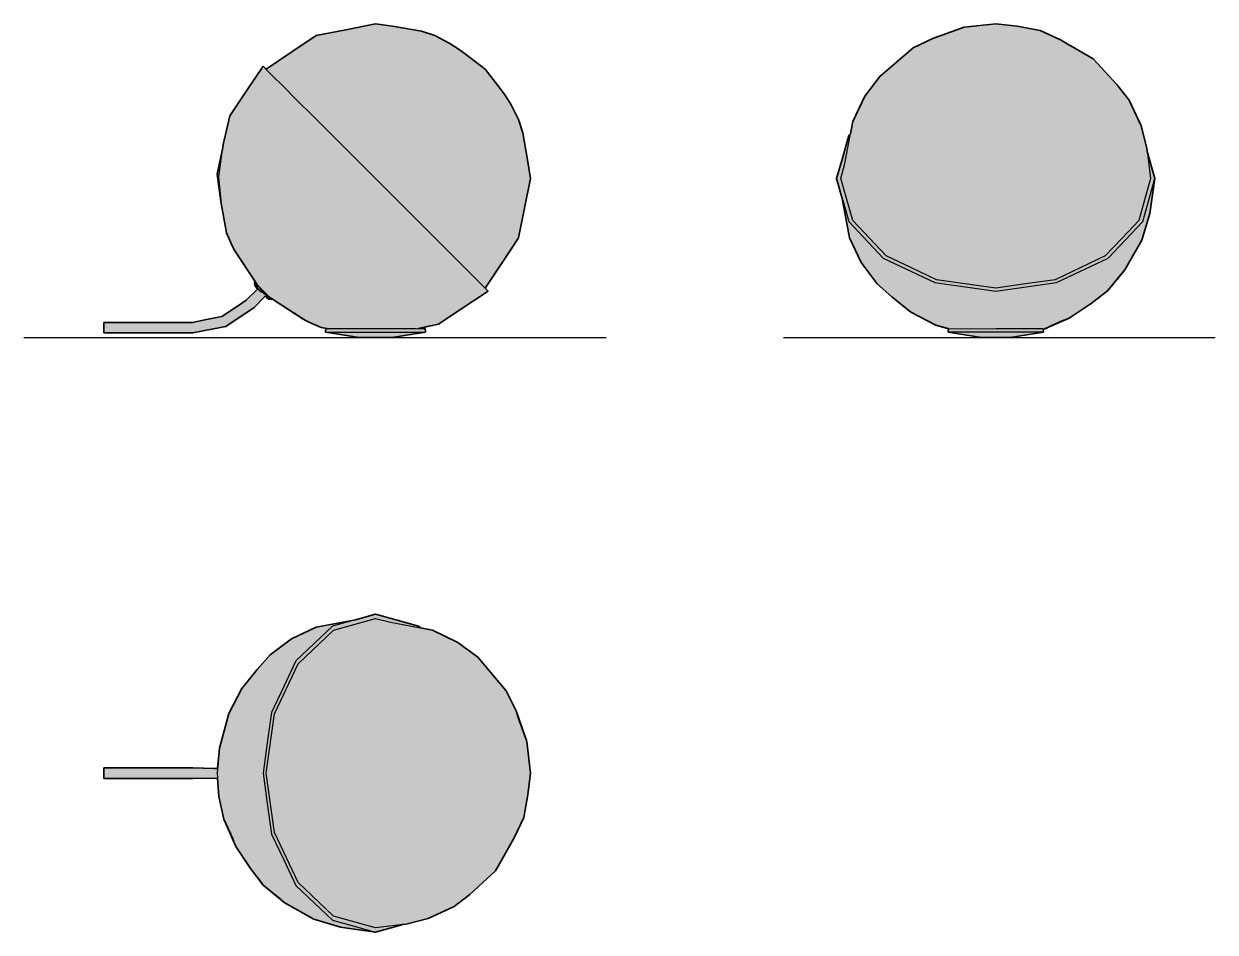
# Model space of a CAD drawing. Header units: millimetres. Extents: x 0 to 562, y -280 to 148.
import ezdxf

# ---------------------------------------------------------------- set-up
doc = ezdxf.new("R2010")
doc.units = ezdxf.units.MM
doc.layers.add('Blocks', color=7, linetype='Continuous')
doc.layers.add('Blocks$Fill', color=7, linetype='Continuous', true_color=0xffffff)
for name, color, linetype, lineweight, true_color in [('Blocks$Inner', 7, 'Continuous', 25, 0x007f00), ('Blocks$Outline', 7, 'Continuous', 35, 0xff3f3f), ('Groud', 7, 'Continuous', 25, 0x243775)]:
    doc.layers.add(name, color=color, linetype=linetype, lineweight=lineweight, true_color=true_color)

# ---------------------------------------------------------------- blocks, each defined once
blk = doc.blocks.new('VL Studio Ø150 Table Lamp Top')
at = {"layer": 'Blocks$Fill'}
blk.add_hatch(color=256, dxfattribs=at).paths.add_polyline_path([(201.09, 2.5), (199.94, -7.66), (198.01, -18.43), (193.48, -28.03), (190.78, -32.74), (190.66, -32.97), (184.6, -43.49), (172.49, -54.65), (165.13, -60.41), (152.89, -66.01), (142.51, -68.71), (140.8, -68.92), (138.24, -69.65), (128.09, -72.5), (111.64, -70.09), (98.99, -66.37), (85.05, -58.42), (75.15, -50.26), (69.2, -42.49), (62.26, -32.15), (56.58, -19.23), (54.15, -8.51), (53.54, 0.07), (41.95, 0), (0, 0), (0, 0.09), (0, 5), (41.95, 5), (53.58, 4.72), (54.53, 14.26), (58.87, 30.68), (65.08, 42.47), (72.33, 51.47), (78.41, 58.32), (88.54, 65.94), (100.16, 71.39), (118.64, 74.84), (128.09, 77.5), (138.24, 74.65), (148.38, 71.79), (149.21, 71.01), (154.97, 69.91), (166.96, 64.2), (176.3, 57.2), (189.71, 41.35), (194.32, 31.89), (199.47, 17.38)], flags=0)
at = {"layer": 'Blocks$Inner'}
for points in [[(117.94, 74.65), (107.79, 71.79), (99.19, 63.66), (90.59, 55.53), (84.84, 43.37), (79.09, 31.2), (77.07, 16.85), (75.06, 2.5), (77.07, -11.85), (79.09, -26.2), (84.84, -38.37), (90.59, -50.53), (99.19, -58.66), (107.79, -66.79), (117.94, -69.65), (128.09, -72.5), (138.24, -69.65), (140.8, -68.92)], [(184.6, -43.49), (172.49, -54.65), (165.13, -60.41), (152.89, -66.01), (142.51, -68.71), (128.09, -70.5), (108.34, -64.94), (91.59, -49.12), (80.4, -25.44), (76.47, 2.5), (80.4, 30.44), (91.59, 54.12), (108.34, 69.94), (128.09, 75.5), (135.15, 73.71), (154.97, 69.91), (166.96, 64.2), (176.3, 57.2), (189.71, 41.35), (194.32, 31.89)], [(149.21, 71.01), (148.38, 71.79), (138.24, 74.65), (128.09, 77.5), (117.94, 74.65), (100.16, 71.39), (118.64, 74.84)], [(100.16, 71.39), (88.54, 65.94), (78.41, 58.32), (72.33, 51.47), (65.08, 42.47), (58.87, 30.68), (54.53, 14.26), (53.37, 2.5), (54.15, -8.51), (56.58, -19.23)], [(199.47, 17.38), (201.09, 2.5), (199.94, -7.66), (198.01, -18.43), (193.48, -28.03), (184.6, -43.49), (190.66, -32.97), (190.78, -32.73)], [(53.58, 4.72), (52.01, 4.72), (41.95, 5), (0, 5), (0, 4.91), (0, 4.67), (0, 4.27), (0, 3.75), (0, 3.15), (0, 2.5), (0, 1.85), (0, 1.25), (0, 0.73), (0, 0.33), (0, 0.09), (0, 0), (41.95, 0), (50.24, 0.13), (53.54, 0.07)]]:
    blk.add_lwpolyline(points, dxfattribs=at)
for points in [[(194.32, 31.89), (195.92, 26.83), (199.47, 17.38), (194.32, 31.89)], [(56.58, -19.23), (62.26, -32.15), (60.33, -27.15), (56.58, -19.23)], [(62.26, -32.15), (69.2, -42.49), (75.15, -50.26)], [(75.15, -50.26), (85.05, -58.42), (82.4, -55.98), (75.15, -50.26)], [(85.05, -58.42), (98.99, -66.37), (111.64, -70.09), (128.09, -72.5)]]:
    blk.add_open_spline(points, degree=1, dxfattribs=at)
at = {"layer": 'Blocks$Outline'}
for points in [[(100.16, 71.39), (118.64, 74.84)], [(118.64, 74.84), (128.09, 77.5)], [(128.09, 77.5), (138.24, 74.65)], [(138.24, 74.65), (148.38, 71.79)], [(53.58, 4.72), (54.53, 14.26), (58.87, 30.68), (65.08, 42.47), (72.33, 51.47), (78.41, 58.32), (88.54, 65.94), (100.16, 71.39)], [(148.38, 71.79), (149.21, 71.01)], [(149.21, 71.01), (154.97, 69.91), (166.96, 64.2), (176.3, 57.2), (189.71, 41.35), (194.32, 31.89)], [(194.32, 31.89), (199.47, 17.38)], [(199.47, 17.38), (201.09, 2.5)], [(0, 0.09), (0, 0.33), (0, 0.73), (0, 1.25), (0, 1.85), (0, 2.5), (0, 3.15), (0, 3.75), (0, 4.27), (0, 4.67), (0, 4.91), (0, 5)], [(0, 5), (41.95, 5)], [(0, 0), (0, 0.09)], [(41.95, 0), (0, 0)], [(41.95, 5), (52.01, 4.72), (53.58, 4.72)], [(53.54, 0.07), (50.24, 0.13), (41.95, 0)], [(56.58, -19.23), (54.15, -8.51), (53.54, 0.07)], [(201.09, 2.5), (199.94, -7.66), (198.01, -18.43)], [(62.26, -32.15), (56.58, -19.23)], [(198.01, -18.43), (193.48, -28.03), (190.78, -32.74)], [(75.15, -50.26), (69.2, -42.49), (62.26, -32.15)], [(190.78, -32.74), (190.66, -32.97), (184.6, -43.49)], [(184.6, -43.49), (172.49, -54.65), (165.13, -60.41), (152.89, -66.01), (142.51, -68.71), (140.8, -68.92)], [(85.05, -58.42), (75.15, -50.26)], [(128.09, -72.5), (111.64, -70.09), (98.99, -66.37), (85.05, -58.42)], [(138.24, -69.65), (128.09, -72.5)], [(140.8, -68.92), (138.24, -69.65)]]:
    blk.add_lwpolyline(points, dxfattribs=at)
blk = doc.blocks.new('VL Studio Ø150 Table Lamp Front')
at = {"layer": 'Blocks$Fill'}
blk.add_hatch(color=256, dxfattribs=at).paths.add_polyline_path([(175.07, 75), (172.66, 58.55), (168.95, 45.9), (161, 31.96), (152.83, 22.06), (145.06, 16.11), (134.73, 9.17), (122.37, 3.74), (122.55, 2.56), (106.8, 0), (105.12, 0), (103.44, 0), (101.76, 0), (100.07, 0), (93.35, 0), (77.6, 2.56), (77.85, 4.2), (71.89, 5.78), (60.11, 11.99), (51.1, 19.24), (44.25, 25.32), (36.63, 35.45), (31.19, 47.07), (27.73, 65.55), (25.07, 75), (27.93, 85.15), (30.78, 95.29), (31.56, 96.12), (32.67, 101.88), (38.38, 113.87), (45.37, 123.21), (61.22, 136.63), (70.68, 141.23), (85.19, 146.38), (100.07, 148), (110.23, 146.85), (121.01, 144.92), (130.6, 140.39), (135.31, 137.69), (135.54, 137.57), (146.06, 131.51), (157.22, 119.4), (162.98, 112.04), (168.58, 99.8), (171.29, 89.42), (171.5, 87.71)], flags=0)
at = {"layer": 'Blocks$Inner'}
for points in [[(85.19, 146.38), (100.07, 148), (110.23, 146.85), (121.01, 144.92), (130.6, 140.39), (146.06, 131.51), (135.54, 137.57), (135.31, 137.69)], [(146.06, 131.51), (157.22, 119.4), (162.98, 112.04), (168.58, 99.8), (171.29, 89.42), (173.07, 75), (167.52, 55.25), (159.61, 46.87), (151.69, 38.5), (139.85, 32.91), (128.01, 27.31), (114.04, 25.35), (100.07, 23.38), (72.14, 27.31), (60.3, 32.91), (48.46, 38.5), (40.54, 46.87), (32.63, 55.25), (29.85, 65.12), (27.07, 75), (28.86, 82.06), (32.67, 101.88), (38.38, 113.87), (45.37, 123.21), (61.22, 136.63), (70.68, 141.23)], [(31.19, 47.07), (27.93, 64.85), (27.93, 64.85), (27.73, 65.55), (25.07, 75), (27.93, 85.15), (30.78, 95.29), (31.56, 96.12)], [(161, 31.96), (168.95, 45.9), (172.66, 58.55), (175.07, 75), (171.5, 87.71)], [(27.93, 64.85), (30.78, 54.71), (47.04, 37.5), (71.37, 26), (100.07, 21.97), (114.43, 23.99), (128.78, 26), (153.11, 37.5), (169.37, 54.71), (172.22, 64.85), (175.07, 75)], [(122.55, 2.56), (106.8, 0), (105.12, 0), (103.44, 0), (101.76, 0), (100.07, 0), (93.35, 0), (77.6, 2.56), (77.85, 4.21), (71.89, 5.78), (60.11, 11.99), (51.1, 19.24), (44.25, 25.32), (36.63, 35.45), (31.19, 47.07), (27.73, 65.55)], [(77.85, 4.2), (100.07, 4.22), (113.81, 4.22), (122.3, 4.22), (122.55, 2.56), (118.26, 2.56), (113.97, 2.56), (107.02, 2.56), (105.05, 2.56), (100.07, 2.56), (93.13, 2.56), (89.66, 2.56), (86.18, 2.56), (81.89, 2.56), (77.6, 2.56)]]:
    blk.add_lwpolyline(points, dxfattribs=at)
for points in [[(70.68, 141.23), (75.75, 142.83), (85.19, 146.38), (70.68, 141.23)], [(152.83, 22.06), (161, 31.96), (158.55, 29.31), (152.83, 22.06)], [(134.73, 9.17), (145.06, 16.11), (152.83, 22.06)]]:
    blk.add_open_spline(points, degree=1, dxfattribs=at)
blk.add_open_spline([(122.37, 3.74), (134.73, 9.17), (129.73, 7.24), (122.37, 3.76)], degree=1, knots=[0.044092, 0.044092, 1, 2, 2.928746, 2.928746], dxfattribs=at)
at = {"layer": 'Blocks$Outline'}
for points in [[(70.68, 141.23), (85.19, 146.38)], [(85.19, 146.38), (100.07, 148)], [(100.07, 148), (110.23, 146.85), (121.01, 144.92)], [(31.56, 96.12), (32.67, 101.88), (38.38, 113.87), (45.37, 123.21), (61.22, 136.63), (70.68, 141.23)], [(121.01, 144.92), (130.6, 140.39), (135.31, 137.69)], [(135.31, 137.69), (135.54, 137.57), (146.06, 131.51)], [(146.06, 131.51), (157.22, 119.4), (162.98, 112.04), (168.58, 99.8), (171.29, 89.42), (171.5, 87.71)], [(30.78, 95.29), (31.56, 96.12)], [(27.93, 85.15), (30.78, 95.29)], [(25.07, 75), (27.93, 85.15)], [(171.5, 87.71), (175.07, 75)], [(27.73, 65.55), (25.07, 75)], [(175.07, 75), (172.66, 58.55), (168.95, 45.9), (161, 31.96)], [(31.19, 47.07), (27.73, 65.55)], [(77.85, 4.2), (71.89, 5.78), (60.11, 11.99), (51.1, 19.24), (44.25, 25.32), (36.63, 35.45), (31.19, 47.07)], [(161, 31.96), (152.83, 22.06)], [(152.83, 22.06), (145.06, 16.11), (134.73, 9.17)], [(134.73, 9.17), (122.37, 3.74)], [(77.6, 2.56), (77.85, 4.2)], [(93.35, 0), (77.6, 2.56)], [(100.07, 0), (93.35, 0)], [(101.76, 0), (100.07, 0)], [(103.44, 0), (101.76, 0)], [(105.12, 0), (103.44, 0)], [(106.8, 0), (105.12, 0)], [(122.55, 2.56), (106.8, 0)], [(122.37, 3.74), (122.55, 2.56)]]:
    blk.add_lwpolyline(points, dxfattribs=at)
blk = doc.blocks.new('VL Studio Ø150 Table Lamp Side')
at = {"layer": 'Blocks$Fill'}
blk.add_hatch(color=256, dxfattribs=at).paths.add_polyline_path([(238.8, 75), (236.02, 61.03), (233.24, 47.06), (225.58, 35.55), (225.47, 35.45), (217.41, 23.38), (218.83, 21.97), (205.58, 13.1), (195.43, 6.31), (186.23, 4.22), (189.16, 4.22), (189.43, 2.56), (173.56, 0), (172.59, 0), (171.62, 0), (170.65, 0), (169.68, 0), (158.03, 0), (142.16, 2.56), (142.43, 4.22), (142.88, 4.22), (140.13, 4.71), (134.08, 7.38), (133.18, 7.97), (131.7, 8.66), (117.77, 17.88), (115.87, 18.99), (116.87, 18), (116.06, 18.09), (115.49, 18.15), (115.01, 18.48), (114.34, 18.93), (113.8, 19.47), (108.42, 14.09), (100.16, 8.57), (95.22, 5.27), (89.4, 4.11), (79.66, 2.17), (37.71, 2.17), (37.71, 2.51), (37.71, 2.91), (37.71, 3.42), (37.71, 4.03), (37.71, 7.17), (79.66, 7.17), (84.53, 8.14), (93.31, 9.89), (100.75, 14.86), (104.88, 17.62), (110.26, 23), (109.73, 23.54), (109.27, 24.21), (108.95, 24.69), (108.79, 26.07), (109.79, 25.08), (108.67, 26.98), (99.45, 40.91), (98.76, 42.38), (98.17, 43.29), (95.5, 49.34), (92.86, 64.14), (91.07, 77.14), (93.82, 89.67), (94.01, 91), (97.1, 104.64), (104.93, 116.34), (112.76, 128.03), (114.18, 126.62), (126.34, 134.78), (137.86, 142.44), (151.83, 145.22), (165.8, 148), (187.4, 144.47), (193.73, 142.44), (200.84, 138.77), (205.3, 135.93), (208.23, 133.76), (217.41, 126.62), (224.55, 117.44), (226.72, 114.5), (229.57, 110.04), (233.24, 102.94), (235.26, 96.6), (237.65, 82.95)], flags=0)
at = {"layer": 'Blocks$Inner'}
for points in [[(225.47, 35.45), (225.58, 35.55), (233.24, 47.06), (236.02, 61.03), (238.8, 75), (237.65, 82.95), (235.26, 96.6), (233.24, 102.94), (229.57, 110.04), (226.72, 114.5), (224.55, 117.44), (217.41, 126.62), (208.23, 133.76), (205.3, 135.93), (200.84, 138.77), (193.73, 142.44), (187.4, 144.47), (173.75, 146.85), (165.8, 148), (151.83, 145.22), (137.86, 142.44), (126.34, 134.78), (114.18, 126.62)], [(110.2, 24.67), (99.45, 40.91), (95.5, 49.34), (93.4, 61.61), (91.86, 75.82), (94.01, 91), (97.1, 104.64), (104.93, 116.34), (112.76, 128.03), (114.78, 126.01), (116.8, 124), (122.55, 118.25), (128.3, 112.5), (136.9, 103.9), (145.5, 95.29), (155.65, 85.15), (165.8, 75), (175.94, 64.85), (186.09, 54.71), (194.69, 46.1), (203.3, 37.5), (209.04, 31.75), (214.79, 26), (218.83, 21.97), (205.58, 13.1), (195.43, 6.31), (185.91, 4.22)], [(93.1, 64.42), (91.07, 77.14), (93.82, 89.67)], [(98.76, 42.38), (98.17, 43.29), (95.5, 49.34), (92.86, 64.14), (91.07, 77.14)], [(233.24, 47.06), (229.69, 41.76), (225.89, 36.06), (217.41, 23.38)], [(110.26, 23.01), (104.88, 17.62), (100.75, 14.86), (93.31, 9.89), (84.53, 8.14), (79.66, 7.17), (37.71, 7.17), (37.71, 7.09), (37.71, 6.84), (37.71, 6.44), (37.71, 5.92), (37.71, 5.32), (37.71, 4.67), (37.71, 4.03), (37.71, 3.42), (37.71, 2.91), (37.71, 2.51), (37.71, 2.26), (37.71, 2.17), (79.66, 2.17), (89.4, 4.11), (95.22, 5.27), (100.16, 8.57), (108.42, 14.09), (113.8, 19.47), (114.34, 18.93), (115.01, 18.48), (115.49, 18.15), (116.06, 18.09), (116.87, 18), (114.85, 20.02), (110.81, 24.06), (108.79, 26.07), (108.95, 24.69), (109.27, 24.21), (109.73, 23.54), (112.03, 21.24)], [(115.46, 19.4), (134.08, 7.38), (140.13, 4.71), (142.89, 4.22)], [(117.77, 17.88), (131.7, 8.66), (133.18, 7.97)], [(186.23, 4.22), (195.43, 6.31), (187.94, 4.7), (184.72, 4.04)], [(142.16, 2.56), (144.42, 2.56), (146.68, 2.56), (149.26, 2.56), (152.58, 2.56), (158.49, 2.56), (165.8, 2.56), (173.1, 2.56), (179.01, 2.56), (184.91, 2.56), (187.17, 2.56), (189.43, 2.56), (173.56, 0), (172.59, 0), (171.62, 0), (170.65, 0), (169.68, 0), (161.91, 0), (158.03, 0), (142.16, 2.56), (142.43, 4.22), (144.66, 4.22), (146.89, 4.22), (152.73, 4.22), (158.58, 4.22), (184.7, 4.22)], [(185.58, 4.22), (186.13, 4.22), (189.16, 4.22), (189.43, 2.56)]]:
    blk.add_lwpolyline(points, dxfattribs=at)
for points in [[(110.61, 24.26), (102.12, 36.91), (99.45, 40.91)], [(109.79, 25.08), (108.67, 26.98)], [(110.81, 24.06), (108.95, 24.69), (111.96, 21.44), (112.35, 21.55), (110.81, 24.06)], [(112.35, 21.55), (114.85, 20.02), (116.06, 18.09), (112.35, 21.55)], [(115.87, 18.99), (118.42, 17.49)]]:
    blk.add_open_spline(points, degree=1, dxfattribs=at)
at = {"layer": 'Blocks$Outline'}
for points in [[(151.83, 145.22), (165.8, 148)], [(165.8, 148), (173.75, 146.85), (187.4, 144.47), (193.73, 142.44)], [(126.34, 134.78), (137.86, 142.44)], [(137.86, 142.44), (151.83, 145.22)], [(193.73, 142.44), (200.84, 138.77)], [(200.84, 138.77), (205.3, 135.93)], [(205.3, 135.93), (208.23, 133.76)], [(114.18, 126.62), (126.34, 134.78)], [(208.23, 133.76), (217.41, 126.62)], [(104.93, 116.34), (112.76, 128.03)], [(112.76, 128.03), (114.18, 126.62)], [(217.41, 126.62), (224.55, 117.44)], [(97.1, 104.64), (104.93, 116.34)], [(224.55, 117.44), (226.72, 114.5)], [(226.72, 114.5), (229.57, 110.04)], [(229.57, 110.04), (233.24, 102.94)], [(93.82, 89.67), (94.01, 91), (97.1, 104.64)], [(233.24, 102.94), (235.26, 96.6), (237.65, 82.95), (238.8, 75)], [(91.07, 77.14), (93.82, 89.67)], [(95.5, 49.34), (92.86, 64.14), (91.07, 77.14)], [(238.8, 75), (236.02, 61.03)], [(236.02, 61.03), (233.24, 47.06)], [(98.76, 42.38), (98.17, 43.29), (95.5, 49.34)], [(233.24, 47.06), (225.58, 35.55), (225.47, 35.45)], [(99.45, 40.91), (98.76, 42.38)], [(108.67, 26.98), (99.45, 40.91)], [(225.47, 35.45), (217.41, 23.38)], [(104.88, 17.62), (110.26, 23)], [(109.79, 25.08), (108.67, 26.98)], [(108.95, 24.69), (108.79, 26.07)], [(108.79, 26.07), (109.79, 25.08)], [(109.27, 24.21), (108.95, 24.69)], [(109.73, 23.54), (109.27, 24.21)], [(110.26, 23), (109.73, 23.54)], [(217.41, 23.38), (218.83, 21.97)], [(100.75, 14.86), (104.88, 17.62)], [(113.8, 19.47), (108.42, 14.09)], [(114.34, 18.93), (113.8, 19.47)], [(115.01, 18.48), (114.34, 18.93)], [(115.49, 18.15), (115.01, 18.48)], [(116.06, 18.09), (115.49, 18.15)], [(117.77, 17.88), (115.87, 18.99)], [(115.87, 18.99), (116.87, 18)], [(116.87, 18), (116.06, 18.09)], [(131.7, 8.66), (117.77, 17.88)], [(218.83, 21.97), (205.58, 13.1)], [(93.31, 9.89), (100.75, 14.86)], [(108.42, 14.09), (100.16, 8.57)], [(205.58, 13.1), (195.43, 6.31)], [(37.71, 4.03), (37.71, 4.67), (37.71, 5.32), (37.71, 5.92), (37.71, 6.44), (37.71, 6.84), (37.71, 7.09), (37.71, 7.17)], [(37.71, 7.17), (79.66, 7.17)], [(79.66, 7.17), (84.53, 8.14)], [(84.53, 8.14), (93.31, 9.89)], [(100.16, 8.57), (95.22, 5.27)], [(133.18, 7.97), (131.7, 8.66)], [(140.13, 4.71), (134.08, 7.38), (133.18, 7.97)], [(195.43, 6.31), (186.23, 4.22)], [(37.71, 3.42), (37.71, 4.03)], [(37.71, 2.91), (37.71, 3.42)], [(37.71, 2.51), (37.71, 2.91)], [(37.71, 2.17), (37.71, 2.26), (37.71, 2.51)], [(79.66, 2.17), (37.71, 2.17)], [(89.4, 4.11), (79.66, 2.17)], [(95.22, 5.27), (89.4, 4.11)], [(142.88, 4.22), (140.13, 4.71)], [(142.16, 2.56), (142.43, 4.22)], [(158.03, 0), (142.16, 2.56)], [(142.43, 4.22), (142.88, 4.22)], [(169.68, 0), (161.91, 0), (158.03, 0)], [(170.65, 0), (169.68, 0)], [(171.62, 0), (170.65, 0)], [(172.59, 0), (171.62, 0)], [(173.56, 0), (172.59, 0)], [(189.43, 2.56), (173.56, 0)], [(186.23, 4.22), (189.16, 4.22)], [(189.16, 4.22), (189.43, 2.56)]]:
    blk.add_lwpolyline(points, dxfattribs=at)

msp = doc.modelspace()

# ---------------------------------------------------------------- linework, layer by layer
at = {"layer": 'Groud'}
for points in [[(0, 0), (274.53, 0)], [(358.1, 0), (561.61, 0)]]:
    msp.add_lwpolyline(points, dxfattribs=at)

# ---------------------------------------------------------------- block references
at = {"layer": 'Blocks'}
for name, p in [('VL Studio Ø150 Table Lamp Side', (0, 0)), ('VL Studio Ø150 Table Lamp Front', (358.1, 0)), ('VL Studio Ø150 Table Lamp Top', (37.71, -207.97))]:
    msp.add_blockref(name, p, dxfattribs=at)

doc.saveas('drawing.dxf')
